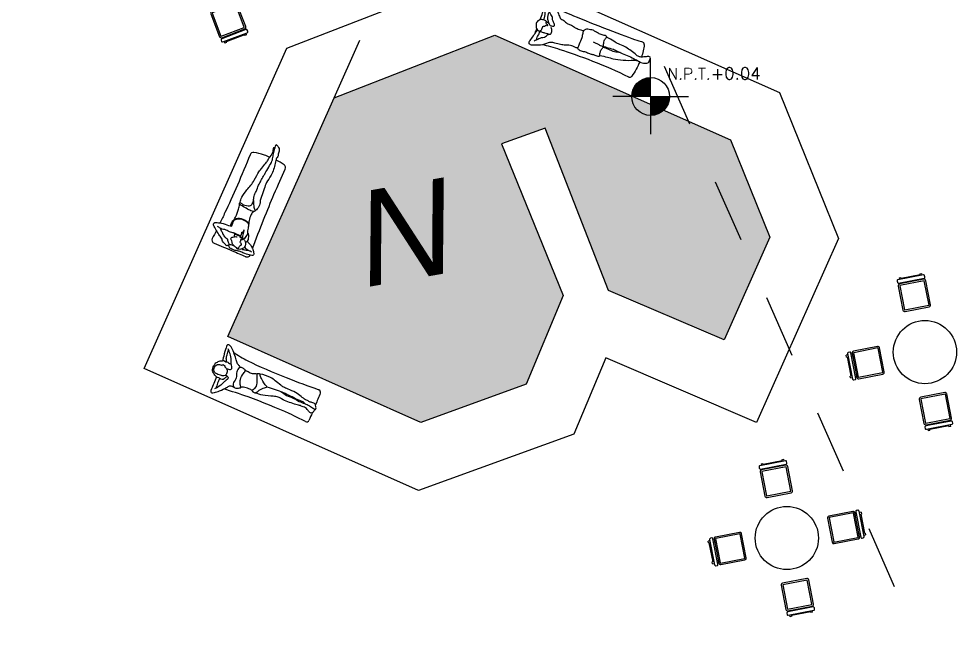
# Model space of a CAD drawing. Header units: millimetres. Extents: x 525387 to 527545, y 2235066 to 2235448.
# Drawn here: x 525567 to 525581.86, y 2235275.36 to 2235285.02 of the extents above; entities that cross this region are included whole.
import ezdxf
from ezdxf.enums import TextEntityAlignment as Align

# ---------------------------------------------------------------- set-up
doc = ezdxf.new("R2010")
doc.units = ezdxf.units.MM
doc.linetypes.add('JIS_02_1.0', pattern=[2, 1, -1])
for name, color, linetype in [('auxiliar', 6, 'Continuous'), ('EJES', 1, 'Continuous'), ('muebles', 2, 'Continuous'), ('pie de plano', 7, 'Continuous'), ('PISOS', 7, 'Continuous'), ('Texto', 7, 'Continuous')]:
    doc.layers.add(name, color=color, linetype=linetype)
doc.layers.add('jardin', color=72, linetype='Continuous', lineweight=5)
doc.styles.add('ARIAL', font='ariali.ttf')
doc.styles.add('NIVEL', font='romans')
pattern_1 = [(90, (-1981.939, -211.1523), (-0.449012806, 0.449012806), [0.1190625, -0.778963112]), (45, (-1981.939, -211.1523), (-0.44901280605, 0.44901280605), [0.1190625, -0.5159375]), (135, (-1981.939, -211.1523), (-0.44901280605, -0.44901280605), [0.1190625, -0.5159375])]

# ---------------------------------------------------------------- blocks, each defined once
blk = doc.blocks.new('Muco01pl')
at = {"color": 0, "linetype": 'ByBlock'}
for p, q in [((0.183, -0.12), (-0.167, -0.12)), ((-0.158, -0.01), (-0.132, -0.01)), ((-0.158, -0.01), (-0.158, -0.035)), ((-0.158, -0.083), (-0.158, -0.098)), ((-0.132, -0.035), (-0.132, -0.01)), ((-0.132, -0.022), (0.145, -0.022)), ((-0.132, -0.098), (-0.132, -0.083)), ((0.145, -0.01), (0.171, -0.01)), ((0.145, -0.01), (0.145, -0.035)), ((0.145, -0.083), (0.145, -0.098)), ((0.171, -0.035), (0.171, -0.01)), ((0.171, -0.098), (0.171, -0.083)), ((0.186, -0.473), (0.186, -0.123))]:
    blk.add_line(p, q, dxfattribs=at)
for points in [[(0.19, -0.035), (-0.18, -0.035, 0.414214), (-0.195, -0.05), (-0.195, -0.068, 0.414214), (-0.18, -0.083), (0.19, -0.083, 0.414214), (0.205, -0.068), (0.205, -0.05, 0.414214)], [(0.183, -0.098), (-0.167, -0.098, 0.414214), (-0.192, -0.123), (-0.192, -0.473, 0.414214), (-0.167, -0.498), (0.183, -0.498, 0.414214), (0.208, -0.473), (0.208, -0.123, 0.414214)]]:
    blk.add_lwpolyline(points, format="xyb", close=True, dxfattribs=at)
for points in [[(-0.17, -0.123), (-0.17, -0.473)], [(-0.167, -0.475), (0.183, -0.475)]]:
    blk.add_lwpolyline(points, dxfattribs=at)
for centre, start, end in [((-0.167, -0.123), 90, 180), ((0.183, -0.123), 0, 90), ((-0.167, -0.473), 180, 270), ((0.183, -0.473), 270, 0)]:
    blk.add_arc(centre, 0.0029, start, end, dxfattribs=at)
blk = doc.blocks.new('Nptpl')
at = {"color": 0, "linetype": 'ByBlock'}
for q in [(0, 0.1667), (-0.1667, 0), (0, -0.1667), (0.1667, 0)]:
    blk.add_line((0, 0), q, dxfattribs=at)
at = {"color": 0, "linetype": 'ByBlock', "const_width": 0.0833}
for points in [[(0, 0.0417, 0.414214), (-0.0417, 0, 1)], [(0, -0.0417, 0.414214), (0.0417, 0, 1)]]:
    blk.add_lwpolyline(points, format="xyb", dxfattribs=at)
at = {"color": 0, "linetype": 'ByBlock'}
blk.add_circle((0, 0), 0.0833, dxfattribs=at)
at = {"color": 0, "linetype": 'ByBlock', "style": 'NIVEL'}
blk.add_text('N.P.T.', height=0.05, dxfattribs=at).set_placement((0.2646, 0.0747), align=Align.RIGHT)
blk.add_attdef('NPT-PLA', (0.2646, 0.0747), '', height=0.05, dxfattribs=at)
blk = doc.blocks.new('p7')
for centre, start, end in [((-0.258, 0.654), 87.5962, 176.0043), ((0.287, 0.645), 354.8744, 90.5143), ((-0.263, -0.813), 177.0699, 259.2739), ((0.228, -0.814), 282.2142, 0.3543)]:
    blk.add_arc(centre, 0.0553, start, end)
for points, knots in [([(-0.188, 0.465), (-0.191, 0.471), (-0.204, 0.487), (-0.284, 0.514), (-0.325, 0.572), (-0.366, 0.618), (-0.354, 0.653), (-0.316, 0.656), (-0.226, 0.671), (-0.159, 0.667), (-0.103, 0.668), (-0.062, 0.684), (-0.012, 0.68), (0.026, 0.679), (0.04, 0.665), (0.053, 0.656), (0.058, 0.632), (0.049, 0.618), (0.014, 0.618), (-0.018, 0.62), (-0.035, 0.623)], [3.369975, 3.369975, 3.369975, 3.369975, 3.59228, 4.11681, 4.613786, 5.047057, 5.341067, 5.675868, 6.224385, 6.70748, 7.124443, 7.500031, 7.909464, 8.256794, 8.495891, 8.721094, 8.996133, 9.204317, 9.526806, 9.940543, 9.940543, 9.940543, 9.940543]), ([(-0.153, 0.619), (-0.163, 0.62), (-0.182, 0.621), (-0.24, 0.605), (-0.264, 0.597), (-0.297, 0.599), (-0.311, 0.603)], [0, 0, 0, 0, 0.31505, 0.747269, 1.050694, 1.438915, 1.438915, 1.438915, 1.438915]), ([(0.286, 0.7), (0.181, 0.699), (-0.017, 0.701), (-0.18, 0.706), (-0.255, 0.709)], [13.693226, 13.693226, 13.693226, 13.693226, 14.616503, 15.39087, 15.39087, 15.39087, 15.39087]), ([(-0.247, 0.602), (-0.235, 0.599), (-0.211, 0.588), (-0.192, 0.574), (-0.184, 0.567)], [0, 0, 0, 0, 0.3576567, 0.6931074, 0.6931074, 0.6931074, 0.6931074]), ([(-0.1, 0.465), (-0.107, 0.464), (-0.122, 0.466), (-0.146, 0.472), (-0.171, 0.508), (-0.188, 0.537), (-0.183, 0.586), (-0.145, 0.634), (-0.087, 0.65), (-0.077, 0.64), (-0.073, 0.636)], [0, 0, 0, 0, 0.265601, 0.542874, 0.915378, 1.24562, 1.62989, 2.080166, 2.501627, 2.734497, 2.734497, 2.734497, 2.734497]), ([(-0.056, 0.467), (-0.059, 0.463), (-0.068, 0.454), (-0.092, 0.462), (-0.109, 0.467), (-0.104, 0.486), (-0.089, 0.486), (-0.077, 0.49), (-0.081, 0.502), (-0.093, 0.507), (-0.082, 0.534), (-0.096, 0.533), (-0.122, 0.542), (-0.113, 0.575), (-0.097, 0.619), (-0.086, 0.642), (-0.049, 0.629), (-0.013, 0.615), (0.023, 0.595), (0.038, 0.558), (0.056, 0.546), (0.072, 0.534), (0.066, 0.509), (0.047, 0.496), (0.008, 0.469), (-0.008, 0.47), (-0.015, 0.47)], [0, 0, 0, 0, 0.224268, 0.509638, 0.733148, 0.944131, 1.159951, 1.348279, 1.524029, 1.71303, 1.975882, 2.157118, 2.428542, 2.738378, 3.144811, 3.400756, 3.729925, 4.09718, 4.459771, 4.811105, 5.077478, 5.313621, 5.576903, 5.859867, 6.246601, 6.518841, 6.518841, 6.518841, 6.518841]), ([(0.29, 0.441), (0.282, 0.449), (0.267, 0.465), (0.222, 0.499), (0.2, 0.525), (0.175, 0.545), (0.146, 0.546), (0.112, 0.558), (0.1, 0.59), (0.079, 0.609), (0.059, 0.624), (0.066, 0.642), (0.076, 0.656), (0.093, 0.667), (0.136, 0.635), (0.177, 0.626), (0.19, 0.588), (0.226, 0.568), (0.291, 0.53), (0.367, 0.465), (0.417, 0.428), (0.401, 0.385), (0.341, 0.373), (0.245, 0.343), (0.132, 0.357), (0.125, 0.321), (0.133, 0.288), (0.134, 0.268)], [0, 0, 0, 0, 0.330678, 0.755788, 1.096219, 1.408992, 1.713572, 2.047104, 2.374196, 2.680827, 2.946669, 3.178053, 3.414712, 3.643419, 4.049018, 4.41777, 4.754592, 5.10933, 5.609073, 6.196311, 6.621598, 6.947352, 7.374035, 7.974042, 8.551806, 8.835539, 9.260117, 9.260117, 9.260117, 9.260117]), ([(-0.309, 0.55), (-0.299, 0.229), (-0.298, -0.372), (-0.31, -0.669), (-0.318, -0.811)], [15.868945, 15.868945, 15.868945, 15.868945, 17.479211, 18.619286, 18.619286, 18.619286, 18.619286]), ([(-0.165, 0.5), (-0.179, 0.483), (-0.208, 0.443), (-0.17, 0.37), (-0.153, 0.343), (-0.141, 0.396), (-0.139, 0.429), (-0.127, 0.455), (-0.119, 0.466)], [0, 0, 0, 0, 0.461996, 0.971952, 1.209657, 1.575084, 1.928267, 2.2913, 2.2913, 2.2913, 2.2913]), ([(-0.11, 0.465), (-0.109, 0.461), (-0.108, 0.453), (-0.099, 0.446), (-0.094, 0.443)], [0, 0, 0, 0, 0.2085513, 0.3762648, 0.3762648, 0.3762648, 0.3762648]), ([(-0.086, 0.45), (-0.09, 0.452), (-0.097, 0.457), (-0.097, 0.461), (-0.097, 0.463)], [1.3885577, 1.3885577, 1.3885577, 1.3885577, 1.5407376, 1.6892179, 1.6892179, 1.6892179, 1.6892179]), ([(-0.074, 0.324), (-0.076, 0.323), (-0.084, 0.344), (-0.086, 0.38), (-0.092, 0.426), (-0.098, 0.444), (-0.083, 0.453), (-0.063, 0.448), (-0.05, 0.435), (-0.065, 0.42), (-0.055, 0.395), (-0.051, 0.366), (-0.069, 0.383), (-0.075, 0.397), (-0.069, 0.36), (-0.069, 0.348), (-0.071, 0.325), (-0.074, 0.324)], [0, 0, 0, 0, 0.237922, 0.608513, 0.998314, 1.230701, 1.440053, 1.701251, 1.914049, 2.144269, 2.447987, 2.696346, 2.929721, 3.087141, 3.380396, 3.63516, 3.896119, 3.896119, 3.896119, 3.896119]), ([(0.031, 0.486), (0.03, 0.477), (0.031, 0.463), (0.038, 0.444), (0.043, 0.439)], [0, 0, 0, 0, 0.2892116, 0.5317292, 0.5317292, 0.5317292, 0.5317292]), ([(-0.107, 0.214), (-0.113, 0.236), (-0.126, 0.278), (-0.128, 0.315), (-0.142, 0.348), (-0.149, 0.365)], [1.526394, 1.526394, 1.526394, 1.526394, 1.908195, 2.295015, 2.646779, 2.646779, 2.646779, 2.646779]), ([(0.15, 0.349), (0.15, 0.337), (0.149, 0.315), (0.148, 0.242), (0.115, 0.212), (0.067, 0.174), (-0.051, 0.176), (-0.085, 0.19), (-0.103, 0.197)], [0, 0, 0, 0, 0.341453, 0.814709, 1.184823, 1.625177, 2.233855, 2.664613, 2.664613, 2.664613, 2.664613]), ([(0.059, 0.432), (0.046, 0.439), (0.03, 0.44), (-0.019, 0.443), (-0.048, 0.442), (-0.058, 0.443)], [0, 0, 0, 0, 0.296862, 0.80362, 1.124525, 1.124525, 1.124525, 1.124525]), ([(-0.054, 0.434), (-0.046, 0.434), (-0.019, 0.435), (0.021, 0.433), (0.041, 0.434), (0.05, 0.434)], [0.7389235, 0.7389235, 0.7389235, 0.7389235, 0.930496, 1.338506, 1.6441957, 1.6441957, 1.6441957, 1.6441957]), ([(0.05, 0.434), (0.057, 0.431), (0.076, 0.434), (0.111, 0.447), (0.19, 0.428), (0.23, 0.442), (0.277, 0.447), (0.296, 0.438), (0.322, 0.433), (0.335, 0.431)], [1.644196, 1.644196, 1.644196, 1.644196, 1.893443, 2.252776, 2.75688, 3.143116, 3.519103, 3.781377, 4.140408, 4.140408, 4.140408, 4.140408]), ([(0.283, -0.814), (0.281, -0.476), (0.297, 0.002), (0.316, 0.31), (0.32, 0.366)], [10.437559, 10.437559, 10.437559, 10.437559, 12.208945, 12.633566, 12.633566, 12.633566, 12.633566]), ([(-0.103, 0.197), (-0.11, 0.206), (-0.115, 0.222), (-0.094, 0.202), (-0.054, 0.19), (0.042, 0.177), (0.1, 0.219), (0.13, 0.235), (0.135, 0.263), (0.133, 0.275)], [2.664613, 2.664613, 2.664613, 2.664613, 2.886962, 3.133405, 3.542336, 4.131174, 4.636681, 4.978527, 5.347089, 5.347089, 5.347089, 5.347089]), ([(-0.111, -0.004), (-0.104, 0.006), (-0.09, 0.029), (-0.083, 0.091), (-0.092, 0.156), (-0.102, 0.193), (-0.103, 0.197)], [0, 0, 0, 0, 0.350583, 0.794396, 1.358319, 1.43122, 1.43122, 1.43122, 1.43122]), ([(0.132, 0.229), (0.13, 0.217), (0.124, 0.167), (0.125, 0.059), (0.138, 0.001), (0.143, -0.025)], [9.530433, 9.530433, 9.530433, 9.530433, 9.770353, 10.431174, 10.918097, 10.918097, 10.918097, 10.918097]), ([(-0.037, -0.159), (-0.044, -0.146), (-0.055, -0.124), (-0.087, -0.05), (-0.113, -0.035), (-0.129, -0.027), (-0.122, -0.005), (-0.075, 0.007), (0, 0), (0.091, -0.012), (0.152, -0.025), (0.152, -0.04), (0.152, -0.064), (0.127, -0.045), (0.083, -0.038), (-0.019, -0.048), (-0.047, -0.105), (-0.036, -0.178), (-0.013, -0.23), (-0.025, -0.312), (-0.019, -0.416), (-0.031, -0.493), (-0.039, -0.578), (-0.048, -0.631), (-0.062, -0.743), (-0.082, -0.848), (-0.061, -0.925), (-0.047, -1.006), (-0.038, -1.081), (-0.034, -1.128), (-0.074, -1.097), (-0.108, -1.081), (-0.126, -1.037), (-0.117, -1.002), (-0.141, -0.95), (-0.119, -0.916), (-0.145, -0.828), (-0.157, -0.635), (-0.117, -0.506), (-0.126, -0.396), (-0.135, -0.27), (-0.129, -0.201), (-0.16, -0.151), (-0.146, -0.059), (-0.132, -0.037), (-0.125, -0.025)], [0, 0, 0, 0, 0.366731, 0.87249, 1.179203, 1.396822, 1.624143, 2.002095, 2.507966, 3.077631, 3.498416, 3.698324, 3.929181, 4.184105, 4.582824, 5.143368, 5.565847, 6.049305, 6.474511, 6.988547, 7.576461, 8.090329, 8.608014, 9.030556, 9.634801, 10.233012, 10.736121, 11.258461, 11.774082, 12.079226, 12.420258, 12.785959, 13.157068, 13.5036, 13.914069, 14.250868, 14.779072, 15.58336, 16.247917, 16.84795, 17.491595, 17.956508, 18.385263, 18.920732, 19.28276, 19.28276, 19.28276, 19.28276]), ([(0.149, -0.057), (0.153, -0.083), (0.16, -0.153), (0.121, -0.28), (0.062, -0.459), (0.06, -0.616), (0.03, -0.684), (0.004, -0.782), (-0.014, -0.84), (-0.011, -0.873), (-0.027, -0.903), (-0.043, -0.997), (-0.016, -1.042), (-0.029, -1.066), (-0.04, -1.071)], [11.106869, 11.106869, 11.106869, 11.106869, 11.575371, 12.260054, 13.066116, 13.779658, 14.278809, 14.858315, 15.308346, 15.621291, 15.953289, 16.509246, 16.92298, 17.227282, 17.227282, 17.227282, 17.227282]), ([(-0.02, -0.892), (0.012, -0.893), (0.114, -0.891), (0.187, -0.88), (0.24, -0.868)], [9.231694, 9.231694, 9.231694, 9.231694, 9.5198564, 10.1789968, 10.1789968, 10.1789968, 10.1789968])]:
    blk.add_open_spline(points, degree=3, knots=knots)
for points in [[(0.329, 0.497), (0.333, 0.544), (0.337, 0.591), (0.342, 0.64)], [(-0.273, -0.868), (-0.226, -0.877), (-0.177, -0.883), (-0.129, -0.887)]]:
    blk.add_open_spline(points, degree=3)
blk = doc.blocks.new('p13')
for centre, start, end in [((-0.218, -0.931), 174.3109, 269.0349), ((0.249, -0.936), 269.791, 2.6821)]:
    blk.add_arc(centre, 0.0397, start, end)
for points, knots in [([(-0.052, 0.496), (-0.06, 0.495), (-0.076, 0.494), (-0.097, 0.519), (-0.13, 0.522), (-0.141, 0.565), (-0.125, 0.589), (-0.139, 0.623), (-0.119, 0.662), (-0.108, 0.696), (-0.084, 0.71), (-0.067, 0.748), (-0.021, 0.742), (0.018, 0.763), (0.039, 0.733), (0.073, 0.75), (0.091, 0.712), (0.123, 0.704), (0.134, 0.667), (0.143, 0.652), (0.16, 0.632), (0.145, 0.593), (0.163, 0.566), (0.136, 0.532), (0.144, 0.511), (0.148, 0.502)], [0, 0, 0, 0, 0.268341, 0.58387, 0.893119, 1.241197, 1.537267, 1.866878, 2.24164, 2.577353, 2.872797, 3.21532, 3.586903, 3.946806, 4.247805, 4.552606, 4.886638, 5.203817, 5.545379, 5.790074, 6.063034, 6.413497, 6.722705, 7.070254, 7.382231, 7.382231, 7.382231, 7.382231]), ([(-0.129, 0.642), (-0.166, 0.641), (-0.239, 0.641), (-0.33, 0.647), (-0.38, 0.644), (-0.397, 0.616), (-0.369, 0.575), (-0.317, 0.514), (-0.23, 0.434), (-0.183, 0.402), (-0.173, 0.381), (-0.176, 0.341), (-0.176, 0.326), (-0.177, 0.318)], [0, 0, 0, 0, 0.609481, 1.161161, 1.544392, 1.822779, 2.198461, 2.725575, 3.35791, 3.776825, 4.042488, 4.397435, 4.675124, 4.675124, 4.675124, 4.675124]), ([(-0.05, 0.523), (-0.049, 0.512), (-0.051, 0.491), (-0.071, 0.462), (-0.109, 0.471), (-0.139, 0.497), (-0.196, 0.513), (-0.3, 0.579), (-0.31, 0.595), (-0.316, 0.602)], [0, 0, 0, 0, 0.323798, 0.635962, 0.966216, 1.319255, 1.770944, 2.396708, 2.701208, 2.701208, 2.701208, 2.701208]), ([(0.067, 0.578), (0.071, 0.581), (0.085, 0.578), (0.09, 0.609), (0.088, 0.638), (0.067, 0.619), (0.073, 0.663), (0.071, 0.693), (0.024, 0.735), (-0.053, 0.727), (-0.087, 0.68), (-0.084, 0.594), (-0.073, 0.541), (-0.039, 0.509), (0.028, 0.517), (0.059, 0.549), (0.062, 0.574), (0.067, 0.578)], [0, 0, 0, 0, 0.256141, 0.552987, 0.828337, 1.044033, 1.330091, 1.647065, 2.075475, 2.555079, 2.969276, 3.495216, 3.914359, 4.277348, 4.690979, 5.083521, 5.385851, 5.385851, 5.385851, 5.385851]), ([(0.054, 0.548), (0.053, 0.536), (0.055, 0.512), (0.058, 0.479), (0.088, 0.466), (0.115, 0.482), (0.149, 0.505), (0.208, 0.525), (0.294, 0.58), (0.332, 0.617), (0.351, 0.637)], [0, 0, 0, 0, 0.348249, 0.666426, 0.958678, 1.269193, 1.631366, 2.084193, 2.661177, 3.17657, 3.17657, 3.17657, 3.17657]), ([(0.153, 0.347), (0.158, 0.356), (0.168, 0.373), (0.187, 0.418), (0.24, 0.454), (0.312, 0.515), (0.382, 0.587), (0.412, 0.623), (0.416, 0.653), (0.408, 0.683), (0.325, 0.672), (0.191, 0.659), (0.159, 0.654), (0.144, 0.652)], [0, 0, 0, 0, 0.310069, 0.699793, 1.15298, 1.718248, 2.297278, 2.682584, 2.982003, 3.249373, 3.746747, 4.422947, 4.817891, 4.817891, 4.817891, 4.817891]), ([(0.151, 0.588), (0.16, 0.59), (0.178, 0.595), (0.203, 0.615), (0.262, 0.618), (0.313, 0.624), (0.339, 0.625)], [0, 0, 0, 0, 0.299041, 0.60919, 1.04265, 1.553798, 1.553798, 1.553798, 1.553798]), ([(-0.13, 0.588), (-0.158, 0.589), (-0.214, 0.59), (-0.273, 0.587), (-0.302, 0.586)], [0, 0, 0, 0, 0.525209, 1.061879, 1.061879, 1.061879, 1.061879]), ([(-0.258, -0.927), (-0.249, -0.835), (-0.229, -0.614), (-0.226, 0.01), (-0.25, 0.336), (-0.263, 0.465)], [11.955333, 11.955333, 11.955333, 11.955333, 12.861531, 14.375455, 15.351829, 15.351829, 15.351829, 15.351829]), ([(0.331, 0.536), (0.315, 0.455), (0.275, 0.22), (0.273, -0.38), (0.28, -0.751), (0.289, -0.934)], [18.100901, 18.100901, 18.100901, 18.100901, 18.871736, 20.340628, 21.638463, 21.638463, 21.638463, 21.638463]), ([(-0.14, 0.224), (-0.148, 0.227), (-0.176, 0.269), (-0.185, 0.324), (-0.131, 0.376), (-0.045, 0.336), (0.026, 0.364), (0.062, 0.383), (0.146, 0.369), (0.159, 0.334), (0.152, 0.284), (0.141, 0.252), (0.077, 0.271), (-0.026, 0.287), (-0.083, 0.259), (-0.129, 0.231), (-0.137, 0.223), (-0.14, 0.224)], [0, 0, 0, 0, 0.41368, 0.839172, 1.278158, 1.812777, 2.295824, 2.669842, 3.168538, 3.497423, 3.902049, 4.190464, 4.62441, 5.215254, 5.678872, 6.088837, 6.28463, 6.28463, 6.28463, 6.28463]), ([(-0.118, 0.04), (-0.114, 0.058), (-0.108, 0.094), (-0.118, 0.189), (-0.13, 0.213), (-0.136, 0.225)], [0, 0, 0, 0, 0.435216, 0.982578, 1.343675, 1.343675, 1.343675, 1.343675]), ([(0.153, 0.065), (0.15, 0.075), (0.146, 0.097), (0.121, 0.134), (0.132, 0.21), (0.136, 0.244), (0.14, 0.262)], [0, 0, 0, 0, 0.324868, 0.695723, 1.187712, 1.61123, 1.61123, 1.61123, 1.61123]), ([(0.024, -0.156), (0.016, -0.156), (-0.016, -0.095), (-0.085, -0.054), (-0.139, -0.025), (-0.136, -0.002), (-0.127, 0.053), (-0.093, 0.017), (0, 0), (0.08, 0.039), (0.137, 0.061), (0.158, 0.069), (0.169, 0.039), (0.176, 0.019), (0.147, 0.01), (0.097, -0.04), (0.041, -0.117), (0.034, -0.14), (0.028, -0.156), (0.024, -0.156)], [0, 0, 0, 0, 0.458811, 1.005433, 1.421719, 1.691784, 2.058966, 2.377281, 2.929188, 3.481116, 3.923717, 4.155425, 4.454384, 4.69474, 4.967637, 5.461491, 6.019658, 6.311325, 6.539877, 6.539877, 6.539877, 6.539877]), ([(-0.025, -0.987), (-0.025, -0.992), (-0.025, -1.007), (0.009, -1.002), (0.021, -0.987), (0.071, -0.968), (0.058, -0.907), (0.056, -0.858), (0.066, -0.83), (0.062, -0.797), (0.088, -0.707), (0.115, -0.612), (0.114, -0.481), (0.117, -0.403), (0.13, -0.347), (0.164, -0.235), (0.189, -0.156), (0.185, -0.035), (0.17, 0.021)], [0, 0, 0, 0, 0.226076, 0.520382, 0.786067, 1.161932, 1.590085, 1.99687, 2.294102, 2.613367, 3.157139, 3.74515, 4.400294, 4.897486, 5.330432, 5.937749, 6.477287, 7.233823, 7.233823, 7.233823, 7.233823]), ([(0.024, -0.156), (0.031, -0.201), (0.037, -0.288), (0.04, -0.416), (0.012, -0.474), (0.014, -0.542), (0.02, -0.607), (-0.003, -0.715), (0.003, -0.802), (0.001, -0.891), (-0.015, -0.958), (-0.017, -0.994), (-0.078, -0.987), (-0.113, -0.946), (-0.073, -0.898), (-0.046, -0.831), (-0.057, -0.786), (-0.05, -0.754), (-0.068, -0.68), (-0.075, -0.469), (-0.055, -0.383), (-0.074, -0.299), (-0.134, -0.143), (-0.133, -0.064), (-0.132, -0.024)], [0, 0, 0, 0, 0.670098, 1.308393, 1.761329, 2.217044, 2.68316, 3.278038, 3.822785, 4.364251, 4.839809, 5.134942, 5.544569, 5.920732, 6.346372, 6.836538, 7.21285, 7.520062, 8.014206, 8.851423, 9.388765, 9.905616, 10.641943, 11.269717, 11.269717, 11.269717, 11.269717]), ([(0.002, -0.818), (0.004, -0.813), (0.009, -0.802), (0.022, -0.772), (0.013, -0.695), (0.027, -0.59), (0.033, -0.465), (0.034, -0.428), (0.034, -0.41)], [0, 0, 0, 0, 0.23591, 0.551864, 1.042295, 1.652732, 2.288434, 2.708654, 2.708654, 2.708654, 2.708654])]:
    blk.add_open_spline(points, degree=3, knots=knots)
for points in [[(-0.087, -0.973), (-0.133, -0.972), (-0.175, -0.971), (-0.219, -0.971)], [(0.249, -0.975), (0.182, -0.975), (0.113, -0.975), (0.048, -0.974)]]:
    blk.add_open_spline(points, degree=3)
blk = doc.blocks.new('p20')
for centre, start, end in [((0.249, 0.687), 32.3543, 88.8693), ((-0.259, -0.92), 175.3557, 256.9561), ((0.261, -0.916), 284.2311, 7.575)]:
    blk.add_arc(centre, 0.0385, start, end)
for points, knots in [([(-0.173, 0.004), (-0.177, 0.021), (-0.183, 0.049), (-0.168, 0.104), (-0.204, 0.2), (-0.227, 0.275), (-0.234, 0.364), (-0.248, 0.43), (-0.273, 0.468), (-0.36, 0.561), (-0.377, 0.636), (-0.414, 0.695), (-0.394, 0.761), (-0.322, 0.738), (-0.233, 0.722), (-0.175, 0.706), (-0.146, 0.698)], [0, 0, 0, 0, 0.363298, 0.788742, 1.358264, 1.876615, 2.41817, 2.875993, 3.26549, 3.900022, 4.412474, 4.879657, 5.282827, 5.735417, 6.292467, 6.838271, 6.838271, 6.838271, 6.838271]), ([(0.027, 0.611), (0.031, 0.618), (0.037, 0.632), (0.042, 0.683), (0.007, 0.747), (-0.063, 0.765), (-0.136, 0.727), (-0.159, 0.669), (-0.155, 0.643), (-0.152, 0.631)], [0, 0, 0, 0, 0.271565, 0.670423, 1.140852, 1.604014, 2.106691, 2.542717, 2.894091, 2.894091, 2.894091, 2.894091]), ([(-0.326, 0.684), (-0.316, 0.675), (-0.296, 0.656), (-0.266, 0.627), (-0.232, 0.598), (-0.215, 0.552), (-0.176, 0.537), (-0.153, 0.516), (-0.141, 0.505)], [0, 0, 0, 0, 0.366686, 0.734926, 1.119355, 1.506065, 1.865811, 2.260383, 2.260383, 2.260383, 2.260383]), ([(-0.296, 0.656), (-0.283, 0.659), (-0.254, 0.661), (-0.226, 0.658), (-0.179, 0.654), (-0.156, 0.651)], [0, 0, 0, 0, 0.368573, 0.680994, 1.161356, 1.161356, 1.161356, 1.161356]), ([(-0.027, 0.52), (-0.034, 0.512), (-0.047, 0.496), (-0.104, 0.476), (-0.144, 0.481), (-0.139, 0.514), (-0.146, 0.536), (-0.15, 0.573), (-0.154, 0.619), (-0.147, 0.672), (-0.13, 0.634), (-0.082, 0.643), (-0.05, 0.639), (-0.052, 0.614), (-0.018, 0.607), (-0.026, 0.574), (-0.008, 0.576), (-0.007, 0.605), (0.026, 0.63), (0.029, 0.597), (0.02, 0.56), (-0.008, 0.552), (-0.006, 0.53), (-0.005, 0.503), (0.006, 0.483), (0.016, 0.474), (0.044, 0.483), (0.081, 0.541), (0.141, 0.558), (0.158, 0.596), (0.175, 0.616), (0.206, 0.636), (0.244, 0.633), (0.268, 0.644), (0.279, 0.649)], [0, 0, 0, 0, 0.314637, 0.760498, 1.083106, 1.374249, 1.652467, 1.994232, 2.415001, 2.753474, 3.021942, 3.416382, 3.716606, 3.963565, 4.263309, 4.54638, 4.714044, 5.018845, 5.325333, 5.59177, 5.947241, 6.228583, 6.474132, 6.769309, 7.047696, 7.311548, 7.552975, 8.235182, 8.674459, 9.032612, 9.32564, 9.660645, 10.013104, 10.366391, 10.366391, 10.366391, 10.366391]), ([(0.016, 0.723), (0.061, 0.724), (0.16, 0.726), (0.216, 0.726), (0.25, 0.725)], [15.0850714, 15.0850714, 15.0850714, 15.0850714, 15.4410386, 15.9613635, 15.9613635, 15.9613635, 15.9613635]), ([(0.026, 0.589), (0.033, 0.588), (0.048, 0.588), (0.067, 0.617), (0.111, 0.624), (0.163, 0.637), (0.19, 0.634), (0.204, 0.631)], [0, 0, 0, 0, 0.253908, 0.567408, 0.948587, 1.366574, 1.733427, 1.733427, 1.733427, 1.733427]), ([(0.037, 0.673), (0.052, 0.67), (0.083, 0.667), (0.136, 0.684), (0.208, 0.711), (0.257, 0.701), (0.333, 0.717), (0.34, 0.662), (0.31, 0.625), (0.287, 0.568), (0.218, 0.482), (0.153, 0.442), (0.151, 0.37), (0.119, 0.303), (0.129, 0.248), (0.112, 0.174), (0.103, 0.11), (0.111, 0.046), (0.119, 0.015)], [0, 0, 0, 0, 0.384319, 0.812894, 1.304958, 1.726305, 2.183515, 2.539751, 2.928463, 3.381511, 3.982908, 4.468242, 4.932641, 5.418541, 5.841748, 6.333434, 6.798571, 7.35869, 7.35869, 7.35869, 7.35869]), ([(-0.298, -0.917), (-0.266, -0.525), (-0.284, 0.137), (-0.321, 0.452), (-0.334, 0.538)], [11.011683, 11.011683, 11.011683, 11.011683, 12.939435, 13.692759, 13.692759, 13.692759, 13.692759]), ([(0.282, 0.568), (0.279, 0.479), (0.269, 0.175), (0.281, -0.768), (0.297, -0.887), (0.3, -0.911)], [16.602025, 16.602025, 16.602025, 16.602025, 17.397325, 19.273781, 19.720603, 19.720603, 19.720603, 19.720603]), ([(-0.006, -0.359), (0, -0.36), (0.012, -0.362), (0.035, -0.352), (0.07, -0.346), (0.105, -0.34), (0.152, -0.357), (0.17, -0.356), (0.174, -0.322), (0.158, -0.263), (0.17, -0.198), (0.17, -0.145), (0.184, -0.117), (0.167, -0.075), (0.166, -0.036), (0.154, -0.013), (0.135, 0.006), (0.119, 0.018), (0.065, 0.018), (0, 0), (-0.107, 0.002), (-0.151, 0.005), (-0.177, 0.004), (-0.186, -0.002), (-0.202, -0.068), (-0.179, -0.132), (-0.191, -0.203), (-0.175, -0.254), (-0.18, -0.304), (-0.168, -0.361), (-0.156, -0.37), (-0.14, -0.356), (-0.104, -0.352), (-0.058, -0.348), (-0.009, -0.37), (-0.004, -0.353), (-0.008, -0.319), (0.005, -0.27), (0.003, -0.243), (0.005, -0.21), (0.005, -0.195)], [0, 0, 0, 0, 0.239007, 0.522744, 0.86266, 1.210701, 1.610747, 1.817824, 2.119347, 2.574902, 3.046147, 3.455132, 3.765694, 4.140186, 4.498854, 4.788024, 5.078638, 5.325742, 5.726696, 6.212031, 6.799958, 7.269055, 7.269055, 7.487007, 7.93795, 8.420947, 8.898281, 9.306769, 9.724498, 10.151306, 10.332112, 10.569192, 10.913606, 11.319839, 11.707315, 11.893033, 12.234013, 12.638988, 12.943462, 13.337927, 13.337927, 13.337927, 13.337927]), ([(-0.153, -0.366), (-0.144, -0.406), (-0.129, -0.489), (-0.123, -0.582), (-0.09, -0.736), (-0.023, -0.883), (-0.009, -0.925), (-0.002, -0.945)], [0, 0, 0, 0, 0.63561, 1.191845, 1.914696, 2.641002, 3.096868, 3.096868, 3.096868, 3.096868]), ([(0.011, -0.647), (0.007, -0.633), (0, -0.602), (-0.017, -0.559), (-0.008, -0.458), (-0.011, -0.397), (-0.013, -0.364)], [0, 0, 0, 0, 0.386645, 0.769722, 1.337746, 1.902094, 1.902094, 1.902094, 1.902094]), ([(0.004, -0.36), (0.005, -0.378), (0.006, -0.411), (0.023, -0.53), (0.014, -0.596), (0.007, -0.682), (0.016, -0.797), (-0.001, -0.902), (-0.003, -0.983), (-0.016, -1.01), (-0.003, -1.052), (0.003, -1.091), (0.039, -1.135), (0.073, -1.12), (0.118, -1.129), (0.128, -1.101), (0.106, -1.052), (0.066, -0.983), (0.058, -0.929), (0.086, -0.872), (0.108, -0.772), (0.131, -0.677), (0.124, -0.57), (0.141, -0.488), (0.151, -0.4), (0.157, -0.356)], [0, 0, 0, 0, 0.413598, 1.030953, 1.506487, 2.027629, 2.646049, 3.252342, 3.753837, 4.055138, 4.420402, 4.79311, 5.189072, 5.524515, 5.889359, 6.149779, 6.563536, 7.084165, 7.491846, 7.938119, 8.516487, 9.091791, 9.673292, 10.201366, 10.861002, 10.861002, 10.861002, 10.861002])]:
    blk.add_open_spline(points, degree=3, knots=knots)
for points in [[(-0.205, 0.714), (-0.181, 0.715), (-0.157, 0.717), (-0.133, 0.718)], [(-0.007, -0.988), (-0.094, -0.988), (-0.183, -0.977), (-0.268, -0.958)], [(0.271, -0.953), (0.206, -0.97), (0.139, -0.981), (0.071, -0.985)]]:
    blk.add_open_spline(points, degree=3)

msp = doc.modelspace()

# ---------------------------------------------------------------- hatches: boundary and pattern name
at = {"layer": 'auxiliar'}
h = msp.add_hatch(color=8, dxfattribs=at)
h.dxf.hatch_style = 1
h.set_gradient(color1=(0, 127, 255), color2=(0, 255, 255), name='INVCURVED')
h.paths.add_polyline_path([(525578.259, 2235283.101), (525574.536, 2235284.759), (525571.991, 2235283.769), (525570.309, 2235279.991), (525573.363, 2235278.631), (525575.03, 2235279.237), (525575.616, 2235280.638), (525574.641, 2235283.042), (525575.33, 2235283.288), (525576.334, 2235280.721), (525578.161, 2235279.94), (525578.884, 2235281.563)])
at = {"layer": 'jardin'}
h = msp.add_hatch(dxfattribs=at)
h.set_pattern_fill('GRASS', color=72, scale=0.025)
h.set_pattern_definition([(90, (194.1935, -22.17156), (-0.449012806, 0.449012806), [0.1190625, -0.778963112]), (45, (194.1935, -22.17156), (-0.44901280605, 0.44901280605), [0.1190625, -0.5159375]), (135, (194.1935, -22.17156), (-0.44901280605, -0.44901280605), [0.1190625, -0.5159375])])
edge = h.paths.add_edge_path()
edge.add_line((525532.969, 2235265.019), (525533.343, 2235265.947))
edge.add_line((525533.343, 2235265.947), (525531.906, 2235266.527))
edge.add_line((525531.906, 2235266.527), (525534.154, 2235272.09))
edge.add_line((525534.154, 2235272.09), (525536.194, 2235271.266))
edge.add_line((525536.194, 2235271.266), (525536.563, 2235272.18))
edge.add_line((525536.563, 2235272.18), (525545.166, 2235268.822))
edge.add_line((525545.166, 2235268.822), (525547.35, 2235274.823))
edge.add_line((525547.35, 2235274.823), (525544.731, 2235273.015))
edge.add_line((525544.731, 2235273.015), (525543.278, 2235272.639))
edge.add_line((525543.278, 2235272.639), (525541.149, 2235273.09))
edge.add_line((525541.149, 2235273.09), (525539.94, 2235273.743))
edge.add_line((525539.94, 2235273.743), (525538.211, 2235276))
edge.add_line((525538.211, 2235276), (525537.374, 2235277.556))
edge.add_line((525537.374, 2235277.556), (525537.829, 2235279.042))
edge.add_line((525537.829, 2235279.042), (525538.562, 2235280.955))
edge.add_line((525538.562, 2235280.955), (525539.683, 2235281.758))
edge.add_line((525539.683, 2235281.758), (525542.158, 2235281.528))
edge.add_line((525542.158, 2235281.528), (525543.063, 2235281.398))
edge.add_line((525543.063, 2235281.398), (525544.238, 2235281.545))
edge.add_line((525544.238, 2235281.545), (525545.239, 2235280.938))
edge.add_line((525545.239, 2235280.938), (525545.4, 2235280.59))
edge.add_line((525545.4, 2235280.59), (525546.351, 2235280.368))
edge.add_line((525546.351, 2235280.368), (525547.6, 2235279.717))
edge.add_line((525547.6, 2235279.717), (525548.504, 2235277.996))
edge.add_line((525548.504, 2235277.996), (525549.449, 2235280.594))
edge.add_line((525549.449, 2235280.594), (525547.034, 2235282.224))
edge.add_arc((525553.401, 2235290.11), 10.135, 170.2845, 231.0837, ccw=False)
edge.add_line((525543.411, 2235291.82), (525550.021, 2235308.246))
edge.add_arc((525555.83, 2235305.756), 6.32, 80.3819, 156.8009, ccw=False)
edge.add_line((525556.886, 2235311.987), (525568.066, 2235310.309))
edge.add_line((525568.066, 2235310.309), (525571.101, 2235308.446))
edge.add_line((525571.101, 2235308.446), (525574.61, 2235309.283))
edge.add_line((525574.61, 2235309.283), (525591.977, 2235306.28))
edge.add_line((525591.977, 2235306.28), (525597.576, 2235303.844))
edge.add_line((525597.576, 2235303.844), (525606.918, 2235297.037))
edge.add_line((525606.918, 2235297.037), (525607.48, 2235296.513))
edge.add_line((525607.48, 2235296.513), (525607.731, 2235296.885))
edge.add_line((525607.731, 2235296.885), (525605.017, 2235299.331))
edge.add_line((525605.017, 2235299.331), (525606.157, 2235308.316))
edge.add_line((525606.157, 2235308.316), (525587.956, 2235310.626))
edge.add_line((525587.956, 2235310.626), (525576.383, 2235312.095))
edge.add_line((525576.383, 2235312.095), (525549.933, 2235316.064))
edge.add_line((525549.933, 2235316.064), (525525.945, 2235256.453))
edge.add_line((525525.945, 2235256.453), (525533.227, 2235254.979))
edge.add_arc((525533.827, 2235265.507), 10.545, 266.7354, 327.7677)
edge.add_arc((525538.862, 2235264.345), 5.917, 311.0411, 382.0561)
edge.add_line((525544.346, 2235266.567), (525544.756, 2235267.694))
edge.add_line((525544.756, 2235267.694), (525540.306, 2235269.431))
edge.add_line((525540.306, 2235269.431), (525538.118, 2235264.017))
edge.add_line((525538.118, 2235264.017), (525535.221, 2235265.188))
edge.add_line((525535.221, 2235265.188), (525534.846, 2235264.261))
edge.add_line((525534.846, 2235264.261), (525534.113, 2235263.949))
edge.add_arc((525532.247, 2235263.1), 2.05, -100.0348, 24.4824, ccw=False)
edge.add_line((525531.89, 2235261.081), (525531.489, 2235260.088))
edge.add_arc((525530.634, 2235259.108), 1.3, -272.9179, 48.9179, ccw=False)
edge.add_line((525530.701, 2235260.406), (525531.102, 2235261.4))
edge.add_arc((525532.247, 2235263.1), 2.05, 69.3976, 236.0348, ccw=False)
h.paths.add_polyline_path([(525537.138, 2235274.937), (525536.482, 2235273.314), (525534.906, 2235273.951), (525535.561, 2235275.574)], flags=16)
h = msp.add_hatch(dxfattribs=at)
h.set_pattern_fill('GRASS', color=72, scale=0.025)
h.set_pattern_definition(pattern_1)
edge = h.paths.add_edge_path()
edge.add_line((525551.129, 2235307.784), (525544.574, 2235291.495))
edge.add_arc((525553.401, 2235290.11), 8.936, 171.0827, 230.7626)
edge.add_line((525547.749, 2235283.189), (525549.872, 2235281.757))
edge.add_line((525549.872, 2235281.757), (525550.647, 2235283.889))
edge.add_line((525550.647, 2235283.889), (525554.026, 2235291.613))
edge.add_arc((525539.402, 2235297.174), 15.646, 339.181, 366.146)
edge.add_line((525554.958, 2235298.849), (525560.16, 2235305.837))
edge.add_line((525560.16, 2235305.837), (525569.446, 2235308.054))
edge.add_line((525569.446, 2235308.054), (525567.646, 2235309.159))
edge.add_line((525567.646, 2235309.159), (525556.483, 2235310.834))
edge.add_arc((525555.83, 2235305.756), 5.12, 82.6697, 156.659)
h = msp.add_hatch(dxfattribs=at)
h.set_pattern_fill('GRASS', color=72, scale=0.025)
h.set_pattern_definition(pattern_1)
edge = h.paths.add_edge_path()
edge.add_line((525556.34, 2235290.663), (525552.969, 2235282.957))
edge.add_line((525552.969, 2235282.957), (525551.654, 2235279.343))
edge.add_line((525551.654, 2235279.343), (525553.68, 2235277.338))
edge.add_line((525553.68, 2235277.338), (525560.96, 2235274.097))
edge.add_line((525560.96, 2235274.097), (525562.211, 2235276.906))
edge.add_line((525562.211, 2235276.906), (525560.201, 2235277.801))
edge.add_line((525560.201, 2235277.801), (525559.469, 2235276.156))
edge.add_line((525559.469, 2235276.156), (525553.577, 2235278.78))
edge.add_line((525553.577, 2235278.78), (525556.505, 2235285.357))
edge.add_line((525556.505, 2235285.357), (525562.398, 2235282.734))
edge.add_line((525562.398, 2235282.734), (525563.266, 2235282.348))
edge.add_line((525563.266, 2235282.348), (525564.408, 2235281.839))
edge.add_line((525564.408, 2235281.839), (525564.912, 2235282.973))
edge.add_line((525564.912, 2235282.973), (525566.019, 2235285.459))
edge.add_line((525566.019, 2235285.459), (525566.665, 2235286.909))
edge.add_line((525566.665, 2235286.909), (525565.751, 2235287.316))
edge.add_line((525565.751, 2235287.316), (525565.019, 2235285.672))
edge.add_line((525565.019, 2235285.672), (525559.127, 2235288.295))
edge.add_line((525559.127, 2235288.295), (525562.055, 2235294.873))
edge.add_line((525562.055, 2235294.873), (525567.948, 2235292.249))
edge.add_line((525567.948, 2235292.249), (525568.167, 2235292.152))
edge.add_line((525568.167, 2235292.152), (525568.861, 2235291.842))
edge.add_line((525568.861, 2235291.842), (525569.319, 2235292.87))
edge.add_line((525569.319, 2235292.87), (525560.659, 2235296.726))
edge.add_line((525560.659, 2235296.726), (525562.692, 2235301.294))
edge.add_line((525562.692, 2235301.294), (525566.347, 2235299.667))
edge.add_line((525566.347, 2235299.667), (525564.923, 2235296.469))
edge.add_line((525564.923, 2235296.469), (525572.365, 2235293.156))
edge.add_line((525572.365, 2235293.156), (525574.13, 2235292.37))
edge.add_line((525574.13, 2235292.37), (525575.394, 2235295.209))
edge.add_line((525575.394, 2235295.209), (525574.298, 2235295.697))
edge.add_line((525574.298, 2235295.697), (525573.566, 2235294.052))
edge.add_line((525573.566, 2235294.052), (525567.673, 2235296.676))
edge.add_line((525567.673, 2235296.676), (525570.602, 2235303.253))
edge.add_line((525570.602, 2235303.253), (525576.494, 2235300.63))
edge.add_line((525576.494, 2235300.63), (525578.247, 2235299.65))
edge.add_line((525578.247, 2235299.65), (525578.978, 2235299.324))
edge.add_line((525578.978, 2235299.324), (525577.933, 2235304.246))
edge.add_line((525577.933, 2235304.246), (525574.751, 2235304.796))
edge.add_line((525574.751, 2235304.796), (525572.463, 2235306.201))
edge.add_line((525572.463, 2235306.201), (525561.623, 2235303.614))
edge.add_line((525561.623, 2235303.614), (525557.524, 2235298.107))
edge.add_arc((525539.402, 2235297.172), 18.146, -21.0198, 2.9543, ccw=False)
at = {"layer": 'PISOS'}
h = msp.add_hatch(dxfattribs=at)
h.set_pattern_fill('HONEY', color=9, scale=0.09)
h.set_pattern_definition([(0, (-1161.57987, -219.1523), (0.428625, 0.24746675805), [0.28575, -0.5715]), (120, (-1161.57987, -219.1523), (-0.428624999063, 0.247466759672), [0.28575, -0.5715]), (60, (-1161.57987, -219.1523), (9.37e-10, 0.494933517722), [-0.5715, 0.28575])])
edge = h.paths.add_edge_path()
edge.add_line((525550.021, 2235308.246), (525543.411, 2235291.82))
edge.add_arc((525553.401, 2235290.11), 10.135, 170.2845, 231.0837)
edge.add_line((525547.034, 2235282.224), (525547.994, 2235281.263))
edge.add_line((525547.994, 2235281.263), (525548.677, 2235282.275))
edge.add_line((525548.677, 2235282.275), (525547.749, 2235283.189))
edge.add_arc((525553.401, 2235290.11), 8.935, 171.0815, 230.7638, ccw=False)
edge.add_line((525544.574, 2235291.495), (525551.129, 2235307.784))
edge.add_arc((525555.83, 2235305.756), 5.12, 82.6697, 156.659, ccw=False)
edge.add_line((525556.483, 2235310.834), (525567.646, 2235309.159))
edge.add_line((525567.646, 2235309.159), (525568.241, 2235308.794))
edge.add_line((525568.241, 2235308.794), (525568.869, 2235309.817))
edge.add_line((525568.869, 2235309.817), (525568.066, 2235310.309))
edge.add_line((525568.066, 2235310.309), (525556.886, 2235311.987))
edge.add_arc((525555.83, 2235305.756), 6.32, 80.3819, 156.8009)
h = msp.add_hatch(dxfattribs=at)
h.set_pattern_fill('HONEY', color=9, scale=0.09)
h.set_pattern_definition([(0, (-1981.939, -211.1523), (0.428625, 0.24746675805), [0.28575, -0.5715]), (120, (-1981.939, -211.1523), (-0.428624999063, 0.247466759672), [0.28575, -0.5715]), (60, (-1981.939, -211.1523), (9.37e-10, 0.494933517722), [-0.5715, 0.28575])])
edge = h.paths.add_edge_path()
edge.add_line((525606.953, 2235293.588), (525607.236, 2235294.008))
edge.add_line((525607.236, 2235294.008), (525606.348, 2235294.836))
edge.add_line((525606.348, 2235294.836), (525605.845, 2235294.09))
edge.add_arc((525605.972, 2235292.897), 1.2, 96.1049, 124.1824)
edge.add_line((525605.298, 2235293.89), (525594.712, 2235301.603))
edge.add_line((525594.712, 2235301.603), (525591.053, 2235303.195))
edge.add_line((525591.053, 2235303.195), (525575.183, 2235305.939))
edge.add_line((525575.183, 2235305.939), (525574.203, 2235306.541))
edge.add_line((525574.203, 2235306.541), (525573.575, 2235305.518))
edge.add_line((525573.575, 2235305.518), (525574.751, 2235304.796))
edge.add_line((525574.751, 2235304.796), (525577.933, 2235304.246))
edge.add_line((525577.933, 2235304.246), (525579.084, 2235298.825))
edge.add_line((525579.084, 2235298.825), (525578.041, 2235296.482))
edge.add_line((525578.041, 2235296.482), (525577.798, 2235295.938))
edge.add_line((525577.798, 2235295.938), (525576.914, 2235295.427))
edge.add_line((525576.914, 2235295.427), (525575.727, 2235295.956))
edge.add_line((525575.727, 2235295.956), (525574.63, 2235296.444))
edge.add_line((525574.63, 2235296.444), (525574.224, 2235295.53))
edge.add_line((525574.224, 2235295.53), (525575.32, 2235295.042))
edge.add_line((525575.32, 2235295.042), (525574.13, 2235292.37))
edge.add_line((525574.13, 2235292.37), (525575.226, 2235291.882))
edge.add_line((525575.226, 2235291.882), (525575.936, 2235293.476))
edge.add_line((525575.936, 2235293.476), (525578.736, 2235295.094))
edge.add_line((525578.736, 2235295.094), (525580.339, 2235298.693))
edge.add_line((525580.339, 2235298.693), (525579.207, 2235304.026))
edge.add_line((525579.207, 2235304.026), (525590.706, 2235302.037))
edge.add_line((525590.706, 2235302.037), (525594.112, 2235300.555))
edge.add_line((525594.112, 2235300.555), (525595.099, 2235299.836))
edge.add_line((525595.099, 2235299.836), (525590.228, 2235288.895))
edge.add_line((525590.228, 2235288.895), (525591.324, 2235288.407))
edge.add_line((525591.324, 2235288.407), (525593.587, 2235293.49))
edge.add_line((525593.587, 2235293.49), (525595.871, 2235292.472))
edge.add_line((525595.871, 2235292.472), (525596.278, 2235293.386))
edge.add_line((525596.278, 2235293.386), (525593.994, 2235294.403))
edge.add_line((525593.994, 2235294.403), (525596.091, 2235299.114))
edge.add_line((525596.091, 2235299.114), (525605.489, 2235292.266))
edge.add_arc((509013.476, 2231769.084), 16961.949, 11.982318, 11.9882404, ccw=False)
edge.add_line((525605.853, 2235290.551), (525603.403, 2235285.048))
edge.add_line((525603.403, 2235285.048), (525601.429, 2235283.908))
edge.add_line((525601.429, 2235283.908), (525602.784, 2235283.305))
edge.add_line((525602.784, 2235283.305), (525604.34, 2235284.204))
edge.add_line((525604.34, 2235284.204), (525604.463, 2235284.478))
edge.add_line((525604.463, 2235284.478), (525605.056, 2235284.214))
edge.add_line((525605.056, 2235284.214), (525605.463, 2235285.127))
edge.add_line((525605.463, 2235285.127), (525604.869, 2235285.391))
edge.add_line((525604.869, 2235285.391), (525607.103, 2235290.409))
edge.add_arc((525607.853, 2235277.283), 13.147, 86.732, 93.268, ccw=False)
edge.add_line((525608.602, 2235290.409), (525613.351, 2235285.978))
edge.add_line((525613.351, 2235285.978), (525616.847, 2235282.513))
edge.add_line((525616.847, 2235282.513), (525619.271, 2235279.955))
edge.add_line((525619.271, 2235279.955), (525608.948, 2235276.515))
edge.add_line((525608.948, 2235276.515), (525601.468, 2235279.844))
edge.add_line((525601.468, 2235279.844), (525600.962, 2235278.706))
edge.add_line((525600.962, 2235278.706), (525608.546, 2235275.33))
edge.add_line((525608.546, 2235275.33), (525609.414, 2235272.728))
edge.add_line((525609.414, 2235272.728), (525614.157, 2235274.309))
edge.add_line((525614.157, 2235274.309), (525613.354, 2235276.718))
edge.add_line((525613.354, 2235276.718), (525620.182, 2235278.994))
edge.add_line((525620.182, 2235278.994), (525621.736, 2235277.353))
edge.add_line((525621.736, 2235277.353), (525623.374, 2235275.625))
edge.add_line((525623.374, 2235275.625), (525624.681, 2235274.195))
edge.add_line((525624.681, 2235274.195), (525627.073, 2235267.018))
edge.add_line((525627.073, 2235267.018), (525631.696, 2235268.558))
edge.add_line((525631.696, 2235268.558), (525630.196, 2235270.141))
edge.add_arc((525634.919, 2235276.559), 7.968, 218.7717, 233.656, ccw=False)
edge.add_line((525628.706, 2235271.57), (525624.252, 2235276.443))
edge.add_line((525624.252, 2235276.443), (525622.608, 2235278.179))
edge.add_line((525622.608, 2235278.179), (525617.705, 2235283.352))
edge.add_line((525617.705, 2235283.352), (525614.183, 2235286.843))
edge.add_line((525614.183, 2235286.843), (525606.953, 2235293.588))

# ---------------------------------------------------------------- linework, layer by layer
at = {"layer": 'auxiliar'}
for points in [[(525574.562, 2235285.842), (525579.034, 2235283.851), (525579.971, 2235281.545), (525578.674, 2235278.633), (525576.288, 2235279.653), (525575.784, 2235278.447), (525573.325, 2235277.553), (525568.989, 2235279.484), (525571.245, 2235284.552)], [(525574.536, 2235284.759), (525578.259, 2235283.101), (525578.884, 2235281.563), (525578.161, 2235279.94), (525576.334, 2235280.721), (525575.33, 2235283.288), (525574.641, 2235283.042), (525575.616, 2235280.638), (525575.03, 2235279.237), (525573.363, 2235278.631), (525570.309, 2235279.991), (525571.991, 2235283.769)]]:
    msp.add_lwpolyline(points, close=True, dxfattribs=at)
at = {"layer": 'EJES', "linetype": 'JIS_02_1.0'}
msp.add_line((525571.991, 2235283.769), (525589.723, 2235323.594), dxfattribs=at)
at = {"layer": 'EJES', "linetype": 'JIS_02_1.0', "elevation": -0.719}
msp.add_lwpolyline([(525598.665, 2235235.798), (525567.914, 2235305.278)], dxfattribs=at)
at = {"layer": 'muebles', "color": 6}
for centre in [(525581.336, 2235279.745, -1.979), (525579.152, 2235276.803)]:
    msp.add_circle(centre, 0.5, dxfattribs=at)

# ---------------------------------------------------------------- block references
for p, xscale, yscale, zscale, rotation in [((525570.444, 2235284.691), 1.109999999999999, 1.109999999999999, 1.109999999999999, 200.9999999999998), ((525581.098, 2235280.965, -1.979), 1.11, 1.11, 1.11, 10.99999999999997), ((525580.116, 2235279.507, -1.979), 1.11, 1.11, 1.11, 101), ((525581.574, 2235278.526, -1.979), 1.109999999999999, 1.109999999999999, 1.109999999999999, 190.9999999999999), ((525578.915, 2235278.023), 1.11, 1.11, 1.11, 10.99999999999997), ((525580.372, 2235277.041), 1.11, 1.11, 1.11, 281), ((525577.933, 2235276.566), 1.11, 1.11, 1.11, 101), ((525579.39, 2235275.584), 1.109999999999999, 1.109999999999999, 1.109999999999999, 190.9999999999999)]:
    msp.add_blockref('Muco01pl', p, dxfattribs=dict(at, xscale=xscale, yscale=yscale, zscale=zscale, rotation=rotation))
for name, p, rotation in [('p20', (525575.912, 2235284.716), 68), ('p7', (525570.621, 2235282.008), 158), ('p13', (525570.776, 2235279.231), 68)]:
    msp.add_blockref(name, p, dxfattribs=dict(at, rotation=rotation))
at = {"layer": 'Texto', "lineweight": -3, "ltscale": 0.35}
ref = msp.add_blockref('Nptpl', (525576.998, 2235283.789, -0.719), dxfattribs=dict(at, xscale=3.589483064943671, yscale=3.589483064943671, zscale=3.589483064943671))
ref.add_attrib('NPT-PLA', '+0.04', (525577.948, 2235284.057, -0.719), dxfattribs={"layer": '0', "color": 0, "linetype": 'ByBlock', "ltscale": 0.35, "height": 0.192, "style": 'NIVEL'})

# ---------------------------------------------------------------- texts
at = {"layer": 'pie de plano', "style": 'ARIAL'}
msp.add_text('N', height=1.5, rotation=10, dxfattribs=at).set_placement((525572.496, 2235280.77))

doc.saveas('drawing.dxf')
